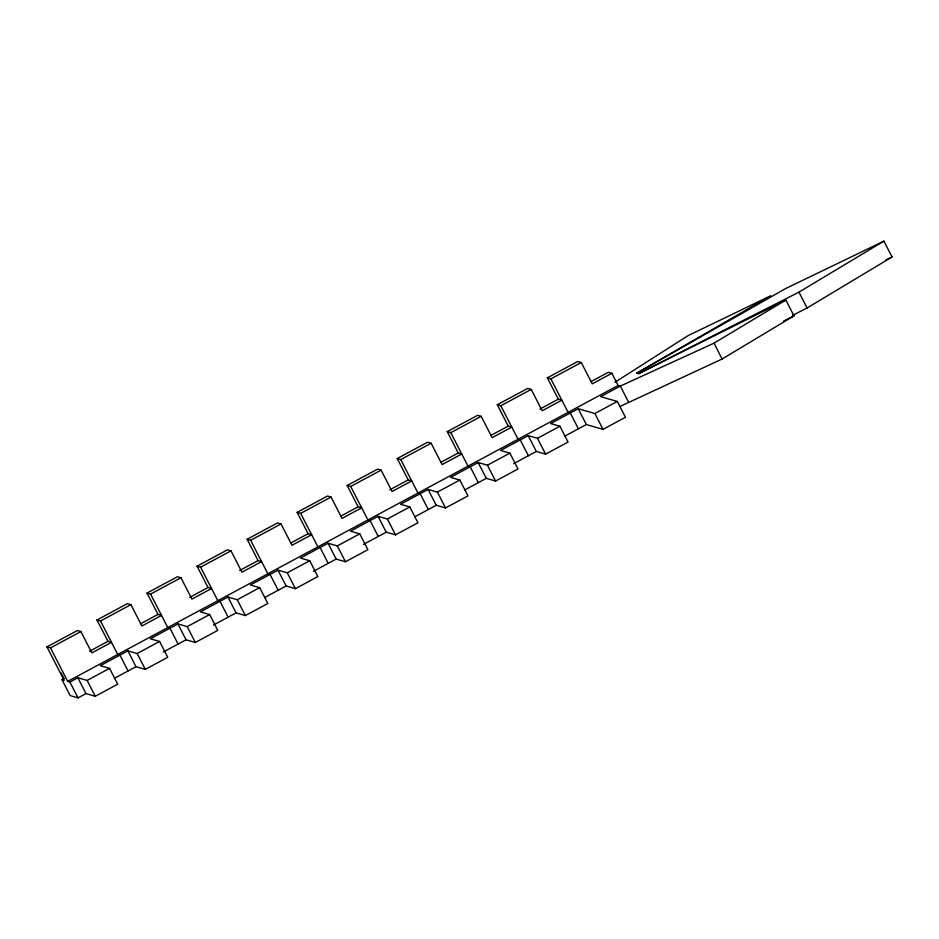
<?xml version="1.0" encoding="UTF-8"?>
<svg xmlns="http://www.w3.org/2000/svg" width="939" height="939" viewBox="0 0 939 939"><rect width="100%" height="100%" fill="white"/><g stroke="black" fill="none" stroke-linecap="round" stroke-linejoin="round"><path stroke-width="1.41" d="M614.904 382.279L687.982 335.681L770.825 295.703L636.583 373.276L785.943 288.402L883.916 241.135L892.05 256.969L807.094 307.992L792.727 315.293M564.902 436.095L586.359 424.557L603.014 429.358L625.456 417.28L617.322 401.446L600.667 396.657L620.315 386.093L713.992 343.169L785.837 300.034L793.971 315.868L722.126 359.003L619.857 406.552M785.837 300.034L638.344 373.781L798.948 292.146L883.916 241.135M114.558 678.228L136.014 666.69L145.299 669.366L167.741 657.3L159.607 641.466L137.164 653.532L127.868 650.856L100.285 665.692L109.57 668.368L117.704 684.202L95.262 696.269L85.977 693.592L78.031 697.865L70.19 695.611L62.044 679.777L64.169 680.388L46.95 646.877L77.338 630.539L80.871 631.548L91.846 652.898L111.483 642.335L107.962 641.314L89.545 651.22M107.962 641.314L96.987 619.975L127.387 603.636L130.908 604.646L141.883 625.996L161.52 615.432L157.998 614.411L140.803 623.66M157.998 614.411L147.024 593.072L177.424 576.734L180.945 577.743L191.92 599.094L211.568 588.53L208.035 587.509L189.619 597.415M208.035 587.509L197.061 566.17L227.461 549.831L230.994 550.841L241.957 572.191L261.605 561.628L258.072 560.606L239.656 570.513M258.072 560.606L247.11 539.268L277.498 522.929L281.031 523.939L291.994 545.277L311.642 534.725L308.109 533.704L290.926 542.942M308.109 533.704L297.147 512.365L327.535 496.015L331.068 497.036L342.031 518.375L361.679 507.823L358.146 506.802L340.963 516.039M358.146 506.802L347.184 485.463L377.572 469.113L381.105 470.134L392.079 491.473L411.716 480.909L408.195 479.899L389.779 489.806M408.195 479.899L397.22 458.549L427.609 442.21L431.142 443.231L442.116 464.57L461.753 454.007L458.232 452.997L441.037 462.234M458.232 452.997L447.257 431.647L477.658 415.308L481.179 416.329L492.153 437.668L511.79 427.104L508.269 426.095L491.074 435.332M508.269 426.095L497.294 404.744L527.695 388.406L531.216 389.427L542.19 410.766L561.839 400.202L558.306 399.192L539.89 409.087M558.306 399.192L547.331 377.842L577.731 361.503L581.264 362.513L592.227 383.863L611.876 373.299L618.12 385.459L620.315 386.093L628.449 401.927M46.95 646.877L50.483 647.898L80.871 631.548M96.987 619.975L100.52 620.996L130.908 604.646M147.024 593.072L150.557 594.082L180.945 577.743M197.061 566.17L200.594 567.179L230.994 550.841M247.11 539.268L250.631 540.277L281.031 523.939M297.147 512.365L300.668 513.375L331.068 497.036M347.184 485.463L350.705 486.472L381.105 470.134M397.22 458.549L400.753 459.57L431.142 443.231M447.257 431.647L450.79 432.668L481.179 416.329M497.294 404.744L500.827 405.765L531.216 389.427M547.331 377.842L550.864 378.863L581.264 362.513M591.159 381.527L608.343 372.29L611.876 373.299M62.044 679.777L64.322 678.557M50.483 647.898L67.702 681.397L618.12 385.459M67.702 681.397L69.885 682.031L77.831 677.758L87.127 680.435L109.57 668.368M163.374 651.983L186.051 639.788L195.335 642.464L217.789 630.398L209.643 614.552L187.201 626.63L177.917 623.954L150.322 638.79L159.607 641.466M213.411 625.081L236.088 612.885L245.372 615.561L267.826 603.495L259.68 587.65L237.238 599.728L227.954 597.051L200.359 611.888L209.643 614.552M264.669 597.521L286.125 585.983L295.421 588.659L317.863 576.581L309.729 560.747L287.275 572.813L277.991 570.149L250.396 584.985L259.68 587.65M313.485 571.276L336.162 559.081L345.458 561.757L367.9 549.679L359.766 533.845L337.312 545.911L328.028 543.247L300.433 558.071L309.729 560.747M363.522 544.374L386.211 532.178L395.495 534.843L417.937 522.777L409.803 506.943L387.361 519.009L378.065 516.333L350.47 531.169L359.766 533.845M414.792 516.802L436.248 505.276L445.532 507.94L467.974 495.874L459.84 480.04L437.398 492.106L428.102 489.43L400.507 504.266L409.803 506.943M464.828 489.9L486.285 478.362L495.569 481.038L518.011 468.972L509.877 453.138L487.435 465.204L478.139 462.528L450.556 477.364L459.84 480.04M513.645 463.655L536.322 451.459L545.606 454.136L568.06 442.069L559.914 426.236L537.472 438.302L528.188 435.626L500.593 450.462L509.877 453.138M617.322 401.446L594.868 413.512L578.224 408.723L550.63 423.559L559.914 426.236M783.549 321.091L793.971 315.868M885.524 260.115L892.05 256.969M798.948 292.146L807.094 307.992M713.992 343.169L722.126 359.003M594.868 413.512L603.014 429.358M578.224 408.723L586.359 424.557M578.412 428.83L570.278 412.996L568.083 412.362L550.864 378.863M537.472 438.302L545.606 454.136M528.188 435.626L536.322 451.459M528.375 455.732L520.229 439.898L518.046 439.276L500.827 405.765M487.435 465.204L495.569 481.038M478.139 462.528L486.285 478.362M478.338 482.634L470.193 466.8L468.009 466.178L450.79 432.668M437.398 492.106L445.532 507.94M428.102 489.43L436.248 505.276M428.301 509.548L420.156 493.703L417.972 493.081L400.753 459.57M387.361 519.009L395.495 534.843M378.065 516.333L386.211 532.178M378.253 536.451L370.119 520.617L367.935 519.983L350.705 486.472M337.312 545.911L345.458 561.757M328.028 543.247L336.162 559.081M328.216 563.353L320.082 547.519L317.898 546.885L300.668 513.375M287.275 572.813L295.421 588.659M277.991 570.149L286.125 585.983M278.179 590.255L270.045 574.422L267.85 573.788L250.631 540.277M237.238 599.728L245.372 615.561M227.954 597.051L236.088 612.885M228.142 617.158L220.008 601.324L217.813 600.69L200.594 567.179M187.201 626.63L195.335 642.464M177.917 623.954L186.051 639.788M178.105 644.06L169.959 628.226L167.776 627.592L150.557 594.082M137.164 653.532L145.299 669.366M127.868 650.856L136.014 666.69M128.068 670.962L119.922 655.129L117.739 654.495L100.52 620.996M87.127 680.435L95.262 696.269M77.831 677.758L85.977 693.592M69.885 682.031L78.031 697.865M61.07 672.934L63.57 677.805"/></g></svg>
